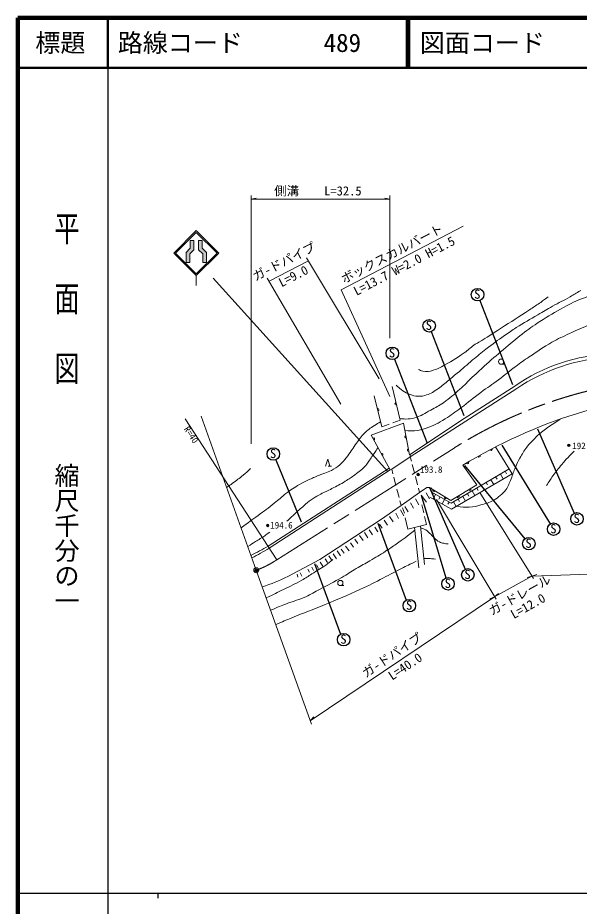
# Model space of a CAD drawing. Units: millimetres, scale not verified. Extents: x 40000 to 680000, y 20000 to 380000.
# Drawn here: x 40000 to 152241, y 202409 to 380000 of the extents above; entities that cross this region are included whole.
import ezdxf
from ezdxf.enums import TextEntityAlignment as Align

# ---------------------------------------------------------------- set-up
doc = ezdxf.new("R2010")
doc.units = ezdxf.units.MM
doc.header["$LTSCALE"] = 1000
doc.header["$PDMODE"] = 32
doc.header["$PDSIZE"] = 500
doc.linetypes.add('CHAIN', pattern=[18.5, 12, -1.5, 3.5, -1.5])
for name, color, linetype, lineweight in [('M-BGD', 7, 'Continuous', 13), ('M-BMK', 2, 'CHAIN', 13), ('M-BMK-SRVR', 3, 'Continuous', 13), ('M-STR-HTXT', 7, 'Continuous', 13), ('M-STR-STRC', 7, 'Continuous', 13), ('M-TTL', 2, 'Continuous', 140), ('M-TTL-BAND', 7, 'Continuous', 25), ('M-TTL-LINE', 7, 'Continuous', 50)]:
    doc.layers.add(name, color=color, linetype=linetype, lineweight=lineweight)
doc.layers.add('M-OTRS', color=6, linetype='Continuous')
doc.layers.add('M-TTL-TXT', color=7, linetype='Continuous')
doc.styles.add('@ＭＳ ゴシック', font='')
doc.styles.add('ＭＳ ゴシック', font='')
doc.styles.get('@ＭＳ ゴシック').set_extended_font_data('@MS Gothic')
doc.styles.get('ＭＳ ゴシック').set_extended_font_data('MS Gothic')

msp = doc.modelspace()

# ---------------------------------------------------------------- hatches: boundary and pattern name
at = {"layer": 'M-STR-STRC'}
for points in [[(74476, 333945), (74476, 335456), (75226, 335456), (75226, 333634), (74393, 332801), (74393, 331093), (73643, 331093), (73643, 333112)], [(76143, 335456), (76893, 335456), (76893, 333945), (77726, 333112), (77726, 331093), (76976, 331093), (76976, 332801), (76143, 333634)]]:
    msp.add_hatch(color=256, dxfattribs=at).paths.add_polyline_path(points)

# ---------------------------------------------------------------- linework, layer by layer
at = {"layer": 'M-BGD', "lineweight": 25}
for p, q in [((132344, 323485), (138869, 306698)), ((122653, 317260), (129178, 300472)), ((115290, 311763), (121815, 294975)), ((143897, 297847), (151260, 280977)), ((136792, 294602), (146436, 278818)), ((91567, 291656), (96631, 279232)), ((129306, 290509), (141372, 275842)), ((122328, 286133), (129428, 269783)), ((120667, 284607), (125593, 268023)), ((111989, 278995), (117651, 263574)), ((99286, 270931), (104488, 256762))]:
    msp.add_line(p, q, dxfattribs=at)
at = {"layer": 'M-BGD'}
for p, q in [((136637, 310741), (137337, 310741)), ((114855, 306265), (116421, 299590)), ((118475, 292248), (139743, 305864)), ((129270, 299892), (139366, 306355)), ((112766, 298261), (111276, 304401)), ((91773, 271661), (73475, 299851)), ((110621, 296601), (117129, 298968)), ((112766, 298261), (114241, 298798)), ((114946, 299054), (116421, 299590)), ((117129, 298968), (118308, 292662)), ((118308, 292662), (129270, 299892)), ((114423, 289615), (110621, 296601)), ((138819, 288865), (135521, 294224)), ((101537, 290372), (101957, 291772)), ((101957, 291772), (102377, 290372)), ((114768, 289750), (118475, 292248)), ((118475, 292248), (118473, 292771)), ((118475, 292248), (118697, 291385)), ((90025, 274353), (114212, 290003)), ((90265, 273984), (114423, 289615)), ((102727, 290372), (102027, 290372)), ((114423, 289615), (114768, 289750)), ((114768, 289750), (114997, 288857)), ((118871, 290707), (119306, 289012)), ((131796, 286669), (128955, 290541)), ((115171, 288179), (115606, 286484)), ((119480, 288334), (119915, 286639)), ((135528, 288220), (135810, 287744)), ((136480, 288783), (137048, 287825)), ((137439, 289350), (137722, 288871)), ((120089, 285960), (120310, 285097)), ((120310, 285097), (121773, 286080)), ((121773, 286080), (122328, 286133)), ((122328, 286133), (122759, 286001)), ((122328, 286133), (126577, 283494)), ((126577, 283494), (131796, 286669)), ((131747, 285981), (132025, 285511)), ((132686, 286537), (133245, 285591)), ((133631, 287096), (133911, 286624)), ((134576, 287656), (135140, 286704)), ((115780, 285806), (116215, 284110)), ((116618, 282539), (120310, 285097)), ((120667, 284607), (121693, 283161)), ((121614, 285037), (122324, 283862)), ((122420, 285896), (123034, 284844)), ((123526, 284730), (123012, 283829)), ((124428, 284215), (124170, 283765)), ((128943, 284321), (129495, 283388)), ((129875, 284873), (130151, 284407)), ((130808, 285425), (131364, 284486)), ((112495, 279622), (116618, 282539)), ((116389, 283432), (116618, 282539)), ((118502, 283063), (119098, 281958)), ((119510, 283827), (120159, 282644)), ((120804, 282674), (121172, 281021)), ((125329, 283701), (124825, 282818)), ((126212, 283197), (125960, 282755)), ((127091, 283224), (127639, 282298)), ((128017, 283772), (128291, 283309)), ((115559, 280963), (116137, 279925)), ((116479, 281673), (117176, 280424)), ((116913, 282028), (117294, 280990)), ((117360, 282291), (118070, 281239)), ((100366, 271693), (112495, 279622)), ((113271, 279583), (113915, 278610)), ((114310, 280319), (115046, 279254)), ((117446, 280050), (117957, 277751)), ((121324, 280337), (121691, 278684)), ((109316, 277114), (110012, 276036)), ((110234, 277650), (110904, 276638)), ((111351, 278176), (111969, 277229)), ((112337, 278794), (112876, 277966)), ((117957, 277751), (121691, 278684)), ((119334, 278095), (120153, 270036)), ((120499, 278386), (121277, 270737)), ((107409, 275799), (108001, 274892)), ((108330, 276535), (109066, 275510)), ((104620, 273801), (105269, 272983)), ((105529, 274380), (106226, 273420)), ((106489, 275024), (107107, 274196)), ((101434, 271838), (101907, 271131)), ((102194, 272422), (102725, 271616)), ((103037, 272872), (103703, 271844)), ((103820, 273416), (104486, 272481)), ((93989, 268325), (100366, 271693)), ((98810, 270184), (99152, 269544)), ((100142, 269903), (99695, 270666)), ((100997, 270375), (100449, 271190)), ((95970, 268176), (95847, 268755)), ((96759, 268413), (96478, 269044)), ((97995, 269789), (98302, 269193)), ((104491, 266490), (105191, 266490))]:
    msp.add_line(p, q, dxfattribs=at)
for points in [[(122658, 285226), (126635, 282955), (138232, 289820)], [(138819, 288865), (126723, 281760), (122344, 284201)]]:
    msp.add_lwpolyline(points, dxfattribs=at)
at = {"layer": 'M-BGD', "lineweight": 25}
for centre in [(131919, 324661), (122228, 318436), (114865, 312938), (91090, 292811), (151786, 279844), (147126, 277776), (142165, 274876), (129968, 268655), (126022, 266849), (118284, 262497), (105157, 255705)]:
    msp.add_circle(centre, 1250, dxfattribs=at)
at = {"layer": 'M-BGD'}
for centre, radius in [((136637, 311266), 525), ((150170, 294549), 150), ((150170, 294549), 120), ((150170, 294549), 90), ((150170, 294549), 60), ((150170, 294549), 30), ((150170, 294549), 20), ((120029, 288691), 150), ((120029, 288691), 120), ((120029, 288691), 90), ((120029, 288691), 60), ((120029, 288691), 30), ((120029, 288691), 20), ((89958, 278525), 150), ((89958, 278525), 120), ((89958, 278525), 90), ((89958, 278525), 60), ((89958, 278525), 30), ((89958, 278525), 20), ((104491, 267015), 525)]:
    msp.add_circle(centre, radius, dxfattribs=at)
for centre, radius, start, end in [((159913, 277038), 35801, 92.15446, 125.02449), ((160272, 275719), 36472, 92.85417, 124.25497), ((182301, 203150), 102386, 93.4134, 121.4013), ((111941, 301662), 250, 283.64291, 103.64291), ((115654, 302857), 250, 103.19812, 283.19812), ((111077, 295764), 250, 298.55917, 118.55917), ((117634, 296265), 250, 100.59224, 280.59224), ((118140, 293562), 250, 100.59224, 280.59224), ((134612, 293757), 250, 208.80621, 28.80621), ((112750, 292690), 250, 298.55917, 118.55917), ((132203, 292432), 250, 208.80621, 28.80621), ((129915, 291116), 250, 208.80621, 28.80621), ((123219, 285579), 250, 148.15635, 328.15635), ((125555, 284128), 250, 148.15635, 328.15635), ((127997, 284357), 250, 211.31774, 31.31774), ((130346, 285787), 250, 211.31774, 31.31774), ((52605, 340612), 76096, 296.55266, 299.45598), ((68659, 308672), 40866, 296.34959, 301.91742), ((78479, 299267), 34611, 287.47879, 296.62213)]:
    msp.add_arc(centre, radius, start, end, dxfattribs=at)
for points, knots in [([(115623, 306548), (116085, 306135), (116230, 306013), (116648, 305707), (117169, 305326), (117461, 305093), (118055, 304839), (118635, 304592), (118981, 304474), (119606, 304392), (120285, 304304), (120693, 304327), (121355, 304497), (122379, 304762), (122898, 305115), (123787, 305687), (124673, 306257), (125086, 306694), (125904, 307357), (126667, 307976), (127089, 308329), (127841, 308961), (129056, 309982), (129719, 310574), (130934, 311594), (131963, 312457), (132532, 312950), (133590, 313776), (135007, 314884), (135850, 315440), (137318, 316478), (138220, 317117), (138730, 317469), (139658, 318069), (141310, 319138), (142296, 319641), (143990, 320643), (145118, 321309), (145743, 321694), (146883, 322339), (148244, 323109), (149063, 323438), (150416, 324222), (151251, 324706), (151528, 324869), (152533, 325498)], [0, 0, 0, 0, 1, 1, 1, 2, 2, 2, 3, 3, 3, 4, 4, 4, 5, 5, 5, 6, 6, 6, 7, 7, 7, 8, 8, 8, 9, 9, 9, 10, 10, 10, 11, 11, 11, 12, 12, 12, 13, 13, 13, 14, 14, 14, 15, 15, 15, 15]), ([(116352, 299883), (116883, 299808), (117063, 299799), (117521, 299797), (118246, 299795), (118664, 299847), (119362, 300047), (120686, 300427), (121333, 300914), (122543, 301572), (123556, 302123), (124153, 302392), (125094, 303058), (126443, 304012), (127143, 304628), (128371, 305733), (129375, 306638), (129875, 307211), (130856, 308139), (131963, 309187), (132581, 309775), (133719, 310789), (135196, 312104), (136051, 312809), (137565, 314082), (138836, 315151), (139527, 315777), (140848, 316784), (142184, 317802), (142953, 318349), (144359, 319269), (146200, 320475), (147258, 321118), (149200, 322153), (150669, 322936), (151512, 323351), (153066, 323948), (154576, 324528), (155439, 324811), (156990, 325269), (157868, 325528), (158161, 325614), (159249, 325895)], [0, 0, 0, 0, 1, 1, 1, 2, 2, 2, 3, 3, 3, 4, 4, 4, 5, 5, 5, 6, 6, 6, 7, 7, 7, 8, 8, 8, 9, 9, 9, 10, 10, 10, 11, 11, 11, 12, 12, 12, 13, 13, 13, 14, 14, 14, 14]), ([(120094, 309715), (120446, 309525), (120611, 309478), (120962, 309387), (121759, 309179), (122282, 309279), (123066, 309531), (123731, 309745), (124095, 309907), (124709, 310241), (126547, 311240), (127554, 311852), (129268, 313052), (130053, 313601), (130412, 314019), (131201, 314564), (131567, 314817), (131803, 314911), (132182, 315143), (133887, 316189), (134825, 316802), (136508, 317881), (138774, 319334), (140031, 320168), (142287, 321638), (143073, 322151), (143526, 322418), (144298, 322953), (144981, 323426), (145203, 323589), (146020, 324202)], [0, 0, 0, 0, 1, 1, 1, 2, 2, 2, 3, 3, 3, 4, 4, 4, 5, 5, 5, 6, 6, 6, 7, 7, 7, 8, 8, 8, 9, 9, 9, 10, 10, 10, 10]), ([(117409, 297470), (118269, 297391), (118568, 297379), (119308, 297436), (120244, 297507), (120767, 297644), (121655, 297948), (123206, 298481), (124027, 298939), (125422, 299802), (126705, 300597), (127366, 301131), (128577, 302031), (130163, 303208), (130992, 303947), (132576, 305127), (133941, 306145), (134758, 306643), (136126, 307656), (137485, 308664), (138186, 309307), (139542, 310319), (140579, 311093), (141179, 311501), (142249, 312227), (143994, 313410), (144969, 314083), (146792, 315141), (148125, 315913), (148932, 316236), (150323, 316896), (151909, 317649), (152809, 318051), (154444, 318691), (155198, 318985), (155611, 319190), (156397, 319381), (156937, 319512), (157142, 319551), (157797, 319637)], [0, 0, 0, 0, 1, 1, 1, 2, 2, 2, 3, 3, 3, 4, 4, 4, 5, 5, 5, 6, 6, 6, 7, 7, 7, 8, 8, 8, 9, 9, 9, 10, 10, 10, 11, 11, 11, 12, 12, 12, 13, 13, 13, 13]), ([(84654, 278030), (86299, 279234), (86717, 279539), (88031, 280518), (89305, 281469), (90036, 281979), (91281, 282967), (92204, 283700), (92660, 284184), (93595, 284900), (94613, 285679), (95226, 286063), (96330, 286714), (96995, 287107), (97394, 287281), (98092, 287612), (98907, 287997), (99379, 288179), (100209, 288532), (101344, 289015), (102066, 289111), (103127, 289742), (103825, 290156), (104182, 290455), (104764, 291020), (105287, 291528), (105519, 291873), (105961, 292453), (106682, 293401), (107010, 293988), (107716, 294948), (108306, 295750), (108560, 296273), (109281, 296960), (109991, 297636), (110460, 297943), (111286, 298472), (111795, 298798), (112062, 298956), (112537, 299206)], [0, 0, 0, 0, 1, 1, 1, 2, 2, 2, 3, 3, 3, 4, 4, 4, 5, 5, 5, 6, 6, 6, 7, 7, 7, 8, 8, 8, 9, 9, 9, 10, 10, 10, 11, 11, 11, 12, 12, 12, 13, 13, 13, 13]), ([(127825, 282408), (128717, 282177), (129292, 282120), (130246, 282179), (131180, 282236), (131699, 282369), (132599, 282626), (133611, 282915), (134207, 283038), (135135, 283534), (135700, 283836), (135976, 284079), (136459, 284498), (136927, 284904), (137211, 285128), (137563, 285638), (138106, 286422), (138233, 286968), (138609, 287844), (138993, 288741), (139109, 289284), (139494, 290180), (139801, 290896), (140001, 291285), (140375, 291968), (140863, 292862), (141163, 293351), (141752, 294181), (142217, 294836), (142573, 295129), (143133, 295706), (144955, 297586), (145896, 298046), (148456, 299781)], [0, 0, 0, 0, 1, 1, 1, 2, 2, 2, 3, 3, 3, 4, 4, 4, 5, 5, 5, 6, 6, 6, 7, 7, 7, 8, 8, 8, 9, 9, 9, 10, 10, 10, 11, 11, 11, 11]), ([(93813, 279348), (94561, 280075), (94760, 280264), (95379, 280838), (96213, 281611), (96677, 282048), (97552, 282774), (98119, 283244), (98437, 283511), (99051, 283917), (99618, 284294), (99961, 284467), (100563, 284785), (101423, 285240), (101938, 285430), (102801, 285880), (103849, 286426), (104438, 286732), (105444, 287352), (106226, 287834), (106677, 288091), (107403, 288654), (108280, 289334), (108814, 289682), (109552, 290511), (110119, 291147), (110318, 291597), (110801, 292299), (111274, 292986), (111422, 293205), (112001, 294065)], [0, 0, 0, 0, 1, 1, 1, 2, 2, 2, 3, 3, 3, 4, 4, 4, 5, 5, 5, 6, 6, 6, 7, 7, 7, 8, 8, 8, 9, 9, 9, 10, 10, 10, 10]), ([(145673, 286476), (146262, 287416), (146433, 287678), (146961, 288421), (147622, 289352), (148035, 289843), (148762, 290722), (149229, 291286), (149496, 291598), (149998, 292129), (150470, 292628), (150638, 292789), (151247, 293365)], [0, 0, 0, 0, 1, 1, 1, 2, 2, 2, 3, 3, 3, 4, 4, 4, 4]), ([(81759, 286108), (82333, 286499), (82485, 286609), (82942, 286941), (83791, 287558), (84259, 287915), (85059, 288594), (85652, 289098), (85849, 289273), (86545, 289922)], [0, 0, 0, 0, 1, 1, 1, 2, 2, 2, 3, 3, 3, 3]), ([(85992, 274299), (86746, 274791), (86937, 274919), (87549, 275307), (87908, 275534), (88112, 275656), (88470, 275885), (89228, 276371), (89465, 276542), (90381, 277174)], [0, 0, 0, 0, 1, 1, 1, 2, 2, 2, 3, 3, 3, 3]), ([(90553, 261573), (92123, 262237), (92542, 262411), (93832, 262911), (95284, 263474), (96164, 263621), (97579, 264272), (98722, 264798), (99310, 265195), (100419, 265790), (102122, 266705), (103103, 267169), (104777, 268137), (105927, 268802), (106532, 269239), (107676, 269912), (108733, 270534), (109352, 270836), (110408, 271460), (111628, 272182), (112314, 272583), (113504, 273354), (114361, 273909), (114833, 274232), (115673, 274813), (117156, 275838), (117620, 276208), (119390, 277547)], [0, 0, 0, 0, 1, 1, 1, 2, 2, 2, 3, 3, 3, 4, 4, 4, 5, 5, 5, 6, 6, 6, 7, 7, 7, 8, 8, 8, 9, 9, 9, 9]), ([(120538, 278003), (120864, 277944), (120987, 277903), (121258, 277790), (121733, 277592), (121940, 277358), (122319, 277010), (122700, 276659), (122831, 276378), (123221, 276037), (123622, 275686), (123846, 275473), (124319, 275228), (124630, 275067), (124828, 275025), (125169, 274948), (125493, 274875), (125621, 274863), (126011, 274834)], [0, 0, 0, 0, 1, 1, 1, 2, 2, 2, 3, 3, 3, 4, 4, 4, 5, 5, 5, 6, 6, 6, 6]), ([(121154, 271942), (121767, 271923), (121931, 271919), (122428, 271884), (122852, 271854), (122992, 271840), (123513, 271785)], [0, 0, 0, 0, 1, 1, 1, 2, 2, 2, 2]), ([(89668, 264042), (91347, 264846), (91777, 265053), (93121, 265719), (94564, 266434), (95398, 266787), (96799, 267582), (97602, 268038), (98030, 268330), (98810, 268825), (99890, 269510), (100531, 269840), (101563, 270595), (102138, 271016), (102336, 271163), (103007, 271711)], [0, 0, 0, 0, 1, 1, 1, 2, 2, 2, 3, 3, 3, 4, 4, 4, 5, 5, 5, 5]), ([(91580, 258705), (93122, 259367), (93521, 259532), (94770, 260051), (97358, 261128), (98846, 261640), (101436, 262714), (104209, 263863), (105764, 264506), (108491, 265761), (110316, 266600), (111313, 267123), (113106, 268029), (114527, 268746), (115293, 269205), (116715, 269922), (117856, 270497), (118227, 270678), (119653, 271361)], [0, 0, 0, 0, 1, 1, 1, 2, 2, 2, 3, 3, 3, 4, 4, 4, 5, 5, 5, 6, 6, 6, 6])]:
    msp.add_open_spline(points, degree=3, knots=knots, dxfattribs=at)
for p in [(150170, 294549), (120029, 288691), (89958, 278525)]:
    msp.add_point(p, dxfattribs=at)
at = {"layer": 'M-BMK'}
msp.add_line((91773, 271661), (127224, 294002), dxfattribs=at)
for centre, radius, start, end in [((176059, 216509), 91596, 89.54698, 122.21898), ((81393, 286940), 18471, 289.9159, 304.1893)]:
    msp.add_arc(centre, radius, start, end, dxfattribs=at)
at = {"layer": 'M-BMK-SRVR'}
for p, q in [((87685, 269573), (76653, 300357)), ((98718, 238790), (87685, 269573))]:
    msp.add_line(p, q, dxfattribs=at)
msp.add_circle((87685, 269573), 500, dxfattribs=at)
msp.add_point((87685, 269573), dxfattribs=at)
at = {"layer": 'M-OTRS'}
msp.add_point((87685, 269573), dxfattribs=at)
at = {"layer": 'M-STR-HTXT'}
for p, q in [((86667, 294803), (86667, 344446)), ((86667, 343710), (87667, 343960)), ((86667, 343710), (114401, 343710)), ((114401, 343710), (113401, 343960)), ((114401, 315960), (114401, 344446)), ((104632, 325600), (129009, 338328)), ((90230, 327350), (98113, 331403)), ((112217, 307858), (97746, 332016)), ((104600, 302796), (89876, 327956)), ((114392, 304324), (104632, 325600)), ((132368, 285084), (143086, 267945)), ((135614, 263760), (123700, 283698)), ((135332, 264232), (142794, 268412)), ((142794, 268412), (141800, 268142)), ((142794, 268412), (177634, 269571)), ((142794, 268412), (143785, 268695)), ((135332, 264232), (136082, 264939)), ((98467, 239491), (135332, 264232)), ((135332, 264232), (134363, 263882)), ((98467, 239491), (99158, 240256))]:
    msp.add_line(p, q, dxfattribs=at)
at = {"layer": 'M-STR-STRC'}
for p, q in [((71185, 332957), (75685, 337457)), ((80186, 332956), (75685, 337457)), ((71539, 332957), (75685, 337103)), ((79832, 332956), (75685, 337103)), ((73643, 333112), (74476, 333945)), ((74476, 335456), (74476, 333945)), ((74476, 335456), (75226, 335456)), ((75226, 335456), (75226, 333634)), ((76143, 335456), (76143, 333634)), ((76143, 335456), (76893, 335456)), ((76893, 335456), (76893, 333945)), ((77726, 333112), (76893, 333945)), ((71185, 332957), (75685, 328456)), ((71539, 332957), (75685, 328810)), ((73643, 333112), (73643, 331093)), ((74393, 332801), (75226, 333634)), ((74393, 332801), (74393, 331093)), ((75685, 328810), (79832, 332956)), ((75686, 328456), (80186, 332956)), ((76976, 332801), (76143, 333634)), ((76976, 332801), (76976, 331093)), ((77726, 333112), (77726, 331093)), ((73643, 331093), (74393, 331093)), ((76976, 331093), (77726, 331093)), ((75685, 328456), (75685, 326456)), ((113987, 289333), (79064, 327925))]:
    msp.add_line(p, q, dxfattribs=at)
at = {"layer": 'M-TTL'}
for p, q in [((40000, 380000), (40000, 20000)), ((680000, 380000), (40000, 380000))]:
    msp.add_line(p, q, dxfattribs=at)
at = {"layer": 'M-TTL-BAND'}
for p, q in [((58000, 370000), (58000, 20000)), ((40000, 205000), (579000, 205000)), ((68000, 205000), (68000, 204000))]:
    msp.add_line(p, q, dxfattribs=at)
at = {"layer": 'M-TTL-LINE'}
for p, q in [((58000, 380000), (58000, 370000)), ((117750, 380000), (117750, 370000)), ((118250, 380000), (118250, 370000)), ((40000, 370000), (680000, 370000))]:
    msp.add_line(p, q, dxfattribs=at)

# ---------------------------------------------------------------- texts
at = {"layer": 'M-BGD', "style": 'ＭＳ ゴシック'}
for s, height, p in [('S', 1833, (131241, 323287)), ('S', 1833, (121549, 317062)), ('S', 1833, (114186, 311564)), ('192.6', 1320, (150843, 293379)), ('S', 1833, (90411, 291437)), ('193.8', 1320, (120405, 288639)), ('S', 1833, (151108, 278470)), ('194.6', 1320, (90465, 277512)), ('S', 1833, (146447, 276402)), ('S', 1833, (141487, 273503)), ('S', 1833, (129289, 267282)), ('S', 1833, (125344, 265476)), ('S', 1833, (117606, 261123)), ('S', 1833, (104478, 254332))]:
    msp.add_text(s, height=height, dxfattribs=at).set_placement(p, align=Align.BOTTOM_LEFT)
msp.add_text('R=40', height=1320, rotation=302.987, dxfattribs=at).set_placement((72816, 297578), align=Align.BOTTOM_LEFT)
at = {"layer": 'M-STR-HTXT', "style": 'ＭＳ ゴシック'}
msp.add_text('側溝\u3000\u3000L=32.5', height=1833, dxfattribs=at).set_placement((91255, 343934), align=Align.BOTTOM_LEFT)
for s, rotation, p in [('ボックスカルバート', 27.57, (105498, 326349)), ('L=13.7 W=2.0 H=1.5', 27.57, (107974, 323912)), ('ガ-ドパイプ', 27.206, (87775, 326847)), ('L=9.0', 27.206, (92980, 325622)), ('ガ-ドレール', 29.257, (135051, 259996)), ('L=12.0', 29.257, (139431, 259305)), ('ガ-ドパイプ', 33.866, (109896, 247565)), ('L=40.0', 33.866, (115147, 247031))]:
    msp.add_text(s, height=1833, rotation=rotation, dxfattribs=at).set_placement(p, align=Align.BOTTOM_LEFT)
at = {"layer": 'M-TTL-BAND', "style": '@ＭＳ ゴシック', "width": 1.4}
msp.add_text('平  面  図', height=3666, rotation=270, dxfattribs=at).set_placement((49777, 306475), align=Align.MIDDLE_RIGHT)
at = {"layer": 'M-TTL-BAND', "style": '@ＭＳ ゴシック'}
msp.add_text('縮尺千分の一', height=3666, rotation=270, dxfattribs=at).set_placement((49777, 261030), align=Align.MIDDLE_RIGHT)
at = {"layer": 'M-TTL-TXT', "style": 'ＭＳ ゴシック'}
msp.add_text('標題', height=3666, dxfattribs=at).set_placement((48500, 375000), align=Align.MIDDLE_CENTER)
for s, p in [('路線コード', (60000, 375000)), ('489', (101142, 375000)), ('図面コード', (120380, 375000))]:
    msp.add_text(s, height=3666, dxfattribs=at).set_placement(p, align=Align.MIDDLE_LEFT)

doc.saveas('drawing.dxf')
